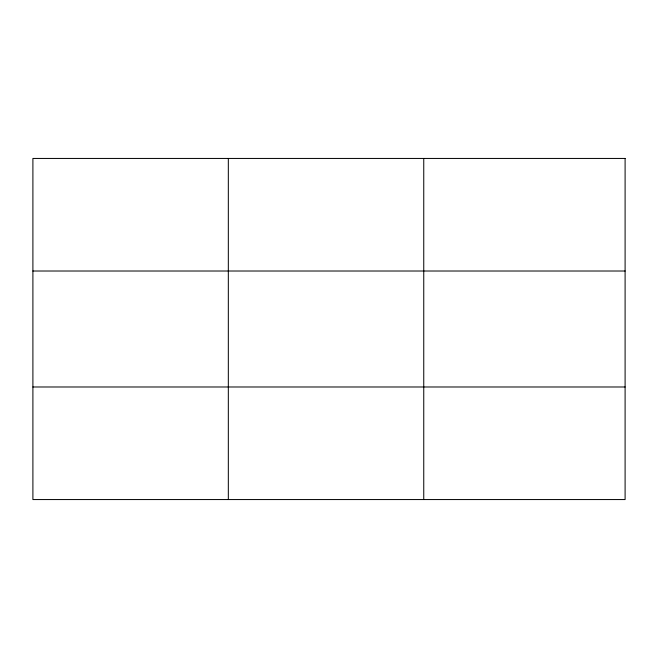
<?xml version="1.0" encoding="UTF-8"?>
<svg xmlns="http://www.w3.org/2000/svg" width="658" height="658" viewBox="0 0 658 658"><rect width="100%" height="100%" fill="white"/><g stroke="black" fill="none" stroke-linecap="round" stroke-linejoin="round"><path stroke-width="0.99" d="M228.326 499.554L228.326 158.446M423.752 499.554L423.752 158.446M32.9 271.014L625.1 271.014M32.9 386.986L625.1 386.986M625.1 158.446L32.9 158.446L32.9 499.554L625.1 499.554L625.1 158.446"/></g></svg>
